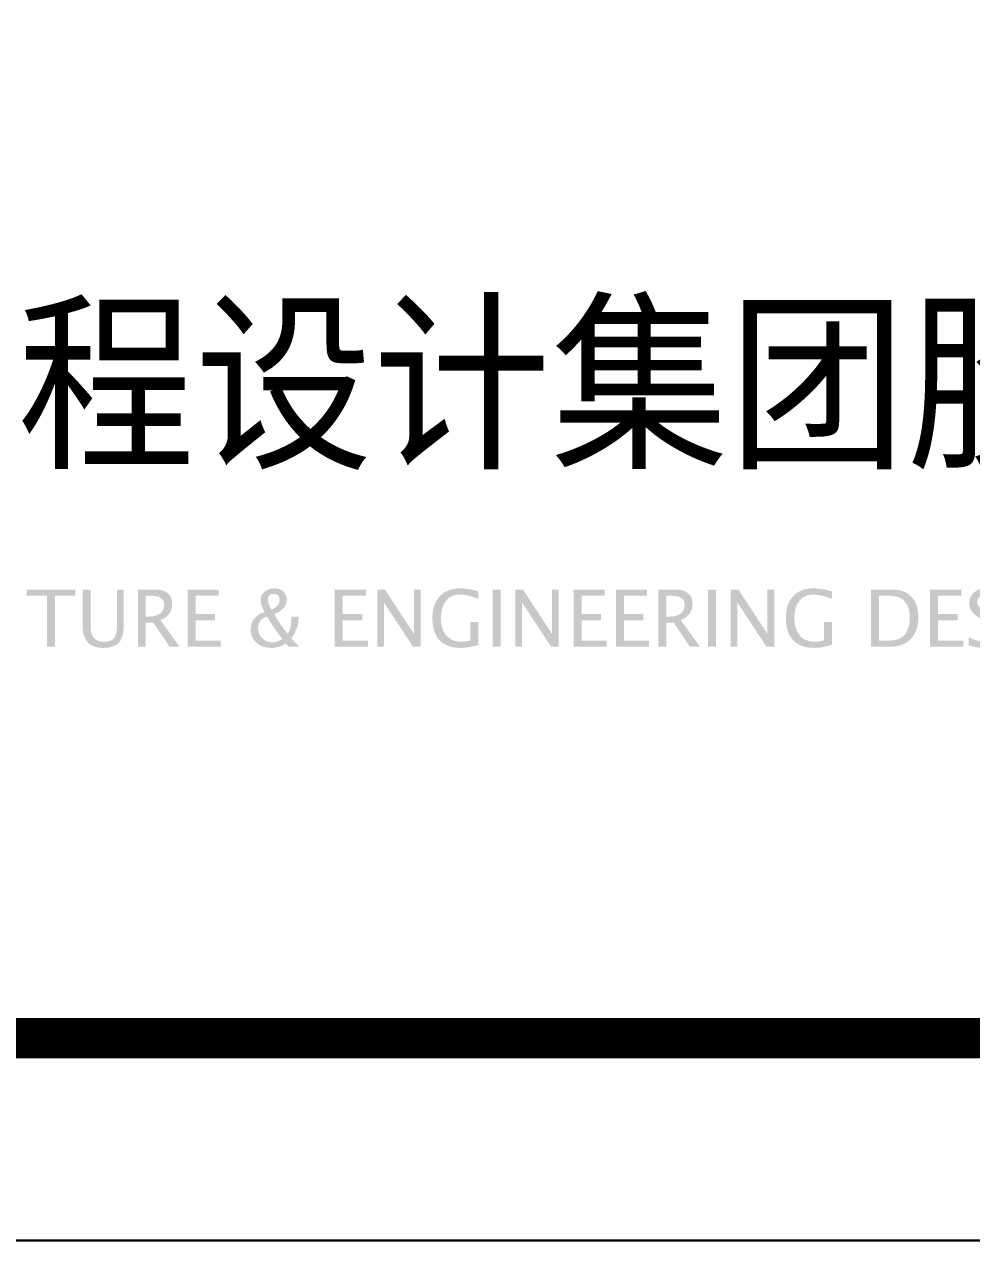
# Model space of a CAD drawing. Extents: x -1988865 to -1884162, y -260022 to -208037.
# Drawn here: x -1979865 to -1976886, y -260022 to -256199 of the extents above; entities that cross this region are included whole.
import ezdxf

# ---------------------------------------------------------------- set-up
doc = ezdxf.new("R2010")
doc.units = 0
doc.header["$LTSCALE"] = 1000
doc.header["$MEASUREMENT"] = 0
for name, color, linetype in [('hordor_标准图框', 7, 'Continuous'), ('tk', 121, 'Continuous'), ('VHSoft_boundary', 7, 'Continuous')]:
    doc.layers.add(name, color=color, linetype=linetype)
doc.styles.add('公司名称', font='msyh.ttf', dxfattribs={"width": 0.8, "height": 3.5})

# ---------------------------------------------------------------- blocks, each defined once
blk = doc.blocks.new('0912-0911-A$C349D7921')
for points in [[(33.392, 1.955), (33.485, 1.955), (33.543, 1.955), (33.58, 1.955), (33.609, 1.955), (33.646, 1.955), (33.704, 1.955), (33.797, 1.955), (33.797, 1.984), (33.797, 2.001), (33.797, 2.012), (33.797, 2.021), (33.797, 2.032), (33.797, 2.05), (33.797, 2.078), (33.574, 2.078), (33.435, 2.078), (33.347, 2.078), (33.277, 2.078), (33.189, 2.078), (33.05, 2.078), (32.827, 2.078), (32.827, 2.05), (32.827, 2.032), (32.827, 2.021), (32.827, 2.012), (32.827, 2.001), (32.827, 1.984), (32.827, 1.955), (32.92, 1.955), (32.978, 1.955), (33.015, 1.955), (33.044, 1.955), (33.081, 1.955), (33.139, 1.955), (33.232, 1.955), (33.232, 1.721), (33.232, 1.575), (33.232, 1.483), (33.232, 1.409), (33.232, 1.316), (33.232, 1.171), (33.232, 0.936), (33.269, 0.936), (33.292, 0.936), (33.306, 0.936), (33.318, 0.936), (33.332, 0.936), (33.355, 0.936), (33.392, 0.936), (33.392, 1.171), (33.392, 1.316), (33.392, 1.409), (33.392, 1.483), (33.392, 1.575), (33.392, 1.721)], [(34.104, 1.694), (34.104, 1.746), (34.104, 1.811), (34.104, 1.913), (34.104, 2.078), (34.067, 2.078), (34.045, 2.078), (34.03, 2.078), (34.018, 2.078), (34.004, 2.078), (33.981, 2.078), (33.944, 2.078), (33.944, 1.913), (33.944, 1.811), (33.944, 1.746), (33.944, 1.694), (33.944, 1.629), (33.944, 1.526), (33.944, 1.361), (33.947, 1.298), (33.953, 1.24), (33.963, 1.186), (33.978, 1.138), (33.997, 1.094), (34.02, 1.055), (34.047, 1.021), (34.078, 0.992), (34.114, 0.968), (34.155, 0.947), (34.2, 0.932), (34.25, 0.92), (34.304, 0.914), (34.363, 0.912), (34.421, 0.914), (34.475, 0.92), (34.523, 0.931), (34.567, 0.946), (34.606, 0.966), (34.641, 0.989), (34.671, 1.018), (34.696, 1.051), (34.718, 1.089), (34.736, 1.132), (34.749, 1.18), (34.759, 1.234), (34.765, 1.293), (34.767, 1.357), (34.767, 1.523), (34.767, 1.626), (34.767, 1.691), (34.767, 1.744), (34.767, 1.809), (34.767, 1.912), (34.767, 2.078), (34.736, 2.078), (34.717, 2.078), (34.705, 2.078), (34.695, 2.078), (34.682, 2.078), (34.663, 2.078), (34.632, 2.078), (34.632, 1.912), (34.632, 1.809), (34.632, 1.743), (34.632, 1.691), (34.632, 1.625), (34.632, 1.522), (34.632, 1.356), (34.631, 1.308), (34.627, 1.264), (34.621, 1.225), (34.613, 1.189), (34.602, 1.158), (34.589, 1.131), (34.574, 1.108), (34.556, 1.088), (34.534, 1.072), (34.509, 1.058), (34.481, 1.048), (34.45, 1.04), (34.415, 1.036), (34.377, 1.034), (34.338, 1.036), (34.302, 1.041), (34.269, 1.049), (34.239, 1.06), (34.213, 1.074), (34.19, 1.092), (34.169, 1.112), (34.152, 1.136), (34.137, 1.164), (34.125, 1.196), (34.116, 1.232), (34.109, 1.271), (34.105, 1.314), (34.104, 1.361), (34.104, 1.526), (34.104, 1.629)], [(36.204, 1.672), (36.204, 1.724), (36.204, 1.758), (36.204, 1.784), (36.204, 1.818), (36.204, 1.87), (36.204, 1.955), (36.311, 1.955), (36.378, 1.955), (36.42, 1.955), (36.454, 1.955), (36.496, 1.955), (36.563, 1.955), (36.67, 1.955), (36.67, 1.984), (36.67, 2.001), (36.67, 2.012), (36.67, 2.021), (36.67, 2.032), (36.67, 2.05), (36.67, 2.078), (36.526, 2.078), (36.437, 2.078), (36.38, 2.078), (36.335, 2.078), (36.278, 2.078), (36.188, 2.078), (36.044, 2.078), (36.044, 1.815), (36.044, 1.652), (36.044, 1.549), (36.044, 1.465), (36.044, 1.362), (36.044, 1.199), (36.044, 0.936), (36.197, 0.936), (36.292, 0.936), (36.352, 0.936), (36.4, 0.936), (36.46, 0.936), (36.555, 0.936), (36.707, 0.936), (36.707, 0.964), (36.707, 0.982), (36.707, 0.993), (36.707, 1.002), (36.707, 1.013), (36.707, 1.031), (36.707, 1.059), (36.591, 1.059), (36.519, 1.059), (36.474, 1.059), (36.437, 1.059), (36.392, 1.059), (36.32, 1.059), (36.204, 1.059), (36.204, 1.152), (36.204, 1.21), (36.204, 1.247), (36.204, 1.276), (36.204, 1.313), (36.204, 1.371), (36.204, 1.464), (36.294, 1.464), (36.35, 1.464), (36.386, 1.464), (36.415, 1.464), (36.45, 1.464), (36.506, 1.464), (36.597, 1.464), (36.597, 1.492), (36.597, 1.51), (36.597, 1.521), (36.597, 1.53), (36.597, 1.541), (36.597, 1.559), (36.597, 1.587), (36.506, 1.587), (36.45, 1.587), (36.415, 1.587), (36.386, 1.587), (36.35, 1.587), (36.294, 1.587), (36.204, 1.587)], [(39.544, 1.541), (39.544, 1.559), (39.544, 1.587), (39.453, 1.587), (39.397, 1.587), (39.362, 1.587), (39.333, 1.587), (39.298, 1.587), (39.241, 1.587), (39.151, 1.587), (39.151, 1.672), (39.151, 1.724), (39.151, 1.758), (39.151, 1.784), (39.151, 1.818), (39.151, 1.87), (39.151, 1.955), (39.258, 1.955), (39.325, 1.955), (39.367, 1.955), (39.401, 1.955), (39.443, 1.955), (39.51, 1.955), (39.617, 1.955), (39.617, 1.984), (39.617, 2.001), (39.617, 2.012), (39.617, 2.021), (39.617, 2.032), (39.617, 2.05), (39.617, 2.078), (39.473, 2.078), (39.384, 2.078), (39.327, 2.078), (39.282, 2.078), (39.225, 2.078), (39.135, 2.078), (38.991, 2.078), (38.991, 1.815), (38.991, 1.652), (38.991, 1.549), (38.991, 1.465), (38.991, 1.362), (38.991, 1.199), (38.991, 0.936), (39.144, 0.936), (39.239, 0.936), (39.299, 0.936), (39.347, 0.936), (39.407, 0.936), (39.502, 0.936), (39.654, 0.936), (39.654, 0.964), (39.654, 0.982), (39.654, 0.993), (39.654, 1.002), (39.654, 1.013), (39.654, 1.031), (39.654, 1.059), (39.538, 1.059), (39.466, 1.059), (39.421, 1.059), (39.384, 1.059), (39.339, 1.059), (39.267, 1.059), (39.151, 1.059), (39.151, 1.152), (39.151, 1.21), (39.151, 1.247), (39.151, 1.276), (39.151, 1.313), (39.151, 1.371), (39.151, 1.464), (39.241, 1.464), (39.298, 1.464), (39.333, 1.464), (39.362, 1.464), (39.397, 1.464), (39.453, 1.464), (39.544, 1.464), (39.544, 1.492), (39.544, 1.51), (39.544, 1.521), (39.544, 1.53)], [(39.994, 2.078), (39.958, 2.078), (39.936, 2.078), (39.922, 2.078), (39.911, 2.078), (39.897, 2.078), (39.874, 2.078), (39.839, 2.078), (39.839, 1.815), (39.839, 1.652), (39.839, 1.549), (39.839, 1.465), (39.839, 1.362), (39.839, 1.199), (39.839, 0.936), (39.87, 0.936), (39.889, 0.936), (39.901, 0.936), (39.911, 0.936), (39.923, 0.936), (39.942, 0.936), (39.974, 0.936), (39.974, 1.14), (39.974, 1.267), (39.974, 1.347), (39.974, 1.411), (39.974, 1.491), (39.974, 1.618), (39.974, 1.822), (40.108, 1.618), (40.191, 1.491), (40.243, 1.411), (40.286, 1.347), (40.338, 1.267), (40.422, 1.14), (40.556, 0.936), (40.591, 0.936), (40.613, 0.936), (40.627, 0.936), (40.639, 0.936), (40.653, 0.936), (40.675, 0.936), (40.71, 0.936), (40.71, 1.199), (40.71, 1.362), (40.71, 1.465), (40.71, 1.549), (40.71, 1.652), (40.71, 1.815), (40.71, 2.078), (40.679, 2.078), (40.66, 2.078), (40.648, 2.078), (40.638, 2.078), (40.626, 2.078), (40.606, 2.078), (40.575, 2.078), (40.575, 1.874), (40.575, 1.747), (40.575, 1.667), (40.575, 1.603), (40.575, 1.523), (40.575, 1.396), (40.575, 1.192), (40.441, 1.396), (40.358, 1.523), (40.306, 1.603), (40.263, 1.667), (40.211, 1.747), (40.128, 1.874)], [(41.124, 1.386), (41.118, 1.444), (41.116, 1.506), (41.118, 1.568), (41.124, 1.626), (41.134, 1.68), (41.149, 1.73), (41.168, 1.776), (41.19, 1.818), (41.217, 1.855), (41.248, 1.888), (41.282, 1.916), (41.32, 1.939), (41.361, 1.957), (41.405, 1.97), (41.453, 1.977), (41.504, 1.98), (41.542, 1.978), (41.584, 1.973), (41.632, 1.964), (41.683, 1.952), (41.739, 1.936), (41.8, 1.917), (41.865, 1.894), (41.865, 1.928), (41.865, 1.949), (41.865, 1.962), (41.865, 1.973), (41.865, 1.986), (41.865, 2.007), (41.865, 2.041), (41.811, 2.058), (41.758, 2.071), (41.706, 2.083), (41.655, 2.091), (41.603, 2.098), (41.553, 2.101), (41.503, 2.103), (41.43, 2.099), (41.361, 2.09), (41.297, 2.074), (41.238, 2.051), (41.184, 2.023), (41.135, 1.987), (41.091, 1.946), (41.052, 1.899), (41.019, 1.846), (40.992, 1.788), (40.971, 1.726), (40.956, 1.658), (40.947, 1.585), (40.944, 1.507), (40.947, 1.428), (40.955, 1.354), (40.97, 1.285), (40.991, 1.222), (41.018, 1.165), (41.05, 1.112), (41.088, 1.066), (41.132, 1.025), (41.181, 0.99), (41.236, 0.962), (41.295, 0.94), (41.36, 0.924), (41.429, 0.915), (41.504, 0.912), (41.549, 0.913), (41.596, 0.916), (41.646, 0.922), (41.697, 0.931), (41.751, 0.941), (41.807, 0.955), (41.865, 0.97), (41.865, 1.075), (41.865, 1.141), (41.865, 1.182), (41.865, 1.215), (41.865, 1.257), (41.865, 1.322), (41.865, 1.427), (41.828, 1.427), (41.805, 1.427), (41.791, 1.427), (41.779, 1.427), (41.765, 1.427), (41.742, 1.427), (41.705, 1.427), (41.705, 1.343), (41.705, 1.291), (41.705, 1.258), (41.705, 1.231), (41.705, 1.199), (41.705, 1.146), (41.705, 1.062), (41.678, 1.055), (41.652, 1.049), (41.627, 1.043), (41.602, 1.039), (41.578, 1.037), (41.554, 1.035), (41.531, 1.034), (41.476, 1.037), (41.425, 1.044), (41.378, 1.057), (41.334, 1.075), (41.294, 1.098), (41.258, 1.125), (41.225, 1.158), (41.196, 1.196), (41.171, 1.237), (41.151, 1.283), (41.136, 1.332)], [(42.307, 1.652), (42.307, 1.815), (42.307, 2.078), (42.27, 2.078), (42.247, 2.078), (42.233, 2.078), (42.221, 2.078), (42.207, 2.078), (42.184, 2.078), (42.147, 2.078), (42.147, 1.815), (42.147, 1.652), (42.147, 1.549), (42.147, 1.465), (42.147, 1.362), (42.147, 1.199), (42.147, 0.936), (42.184, 0.936), (42.207, 0.936), (42.221, 0.936), (42.233, 0.936), (42.247, 0.936), (42.27, 0.936), (42.307, 0.936), (42.307, 1.199), (42.307, 1.362), (42.307, 1.465), (42.307, 1.549)], [(42.757, 2.078), (42.721, 2.078), (42.699, 2.078), (42.685, 2.078), (42.673, 2.078), (42.659, 2.078), (42.637, 2.078), (42.601, 2.078), (42.601, 1.815), (42.601, 1.652), (42.601, 1.549), (42.601, 1.465), (42.601, 1.362), (42.601, 1.199), (42.601, 0.936), (42.632, 0.936), (42.652, 0.936), (42.664, 0.936), (42.674, 0.936), (42.686, 0.936), (42.705, 0.936), (42.736, 0.936), (42.736, 1.14), (42.736, 1.267), (42.736, 1.347), (42.736, 1.411), (42.736, 1.491), (42.736, 1.618), (42.736, 1.822), (42.871, 1.618), (42.954, 1.491), (43.006, 1.411), (43.049, 1.347), (43.101, 1.267), (43.184, 1.14), (43.319, 0.936), (43.354, 0.936), (43.376, 0.936), (43.39, 0.936), (43.402, 0.936), (43.415, 0.936), (43.438, 0.936), (43.473, 0.936), (43.473, 1.199), (43.473, 1.362), (43.473, 1.465), (43.473, 1.549), (43.473, 1.652), (43.473, 1.815), (43.473, 2.078), (43.442, 2.078), (43.423, 2.078), (43.411, 2.078), (43.401, 2.078), (43.389, 2.078), (43.369, 2.078), (43.338, 2.078), (43.338, 1.874), (43.338, 1.747), (43.338, 1.667), (43.338, 1.603), (43.338, 1.523), (43.338, 1.396), (43.338, 1.192), (43.204, 1.396), (43.121, 1.523), (43.069, 1.603), (43.026, 1.667), (42.974, 1.747), (42.891, 1.874)], [(44.394, 1.984), (44.394, 2.001), (44.394, 2.012), (44.394, 2.021), (44.394, 2.032), (44.394, 2.05), (44.394, 2.078), (44.25, 2.078), (44.16, 2.078), (44.104, 2.078), (44.058, 2.078), (44.002, 2.078), (43.912, 2.078), (43.768, 2.078), (43.768, 1.815), (43.768, 1.652), (43.768, 1.549), (43.768, 1.465), (43.768, 1.362), (43.768, 1.199), (43.768, 0.936), (43.921, 0.936), (44.015, 0.936), (44.075, 0.936), (44.124, 0.936), (44.184, 0.936), (44.278, 0.936), (44.431, 0.936), (44.431, 0.964), (44.431, 0.982), (44.431, 0.993), (44.431, 1.002), (44.431, 1.013), (44.431, 1.031), (44.431, 1.059), (44.315, 1.059), (44.243, 1.059), (44.198, 1.059), (44.161, 1.059), (44.115, 1.059), (44.043, 1.059), (43.928, 1.059), (43.928, 1.152), (43.928, 1.21), (43.928, 1.247), (43.928, 1.276), (43.928, 1.313), (43.928, 1.371), (43.928, 1.464), (44.018, 1.464), (44.074, 1.464), (44.11, 1.464), (44.138, 1.464), (44.174, 1.464), (44.23, 1.464), (44.32, 1.464), (44.32, 1.492), (44.32, 1.51), (44.32, 1.521), (44.32, 1.53), (44.32, 1.541), (44.32, 1.559), (44.32, 1.587), (44.23, 1.587), (44.174, 1.587), (44.138, 1.587), (44.11, 1.587), (44.074, 1.587), (44.018, 1.587), (43.928, 1.587), (43.928, 1.672), (43.928, 1.724), (43.928, 1.758), (43.928, 1.784), (43.928, 1.818), (43.928, 1.87), (43.928, 1.955), (44.035, 1.955), (44.102, 1.955), (44.144, 1.955), (44.178, 1.955), (44.22, 1.955), (44.287, 1.955), (44.394, 1.955)], [(45.241, 2.001), (45.241, 2.012), (45.241, 2.021), (45.241, 2.032), (45.241, 2.05), (45.241, 2.078), (45.097, 2.078), (45.008, 2.078), (44.951, 2.078), (44.905, 2.078), (44.849, 2.078), (44.759, 2.078), (44.615, 2.078), (44.615, 1.815), (44.615, 1.652), (44.615, 1.549), (44.615, 1.465), (44.615, 1.362), (44.615, 1.199), (44.615, 0.936), (44.768, 0.936), (44.863, 0.936), (44.923, 0.936), (44.971, 0.936), (45.031, 0.936), (45.126, 0.936), (45.278, 0.936), (45.278, 0.964), (45.278, 0.982), (45.278, 0.993), (45.278, 1.002), (45.278, 1.013), (45.278, 1.031), (45.278, 1.059), (45.162, 1.059), (45.09, 1.059), (45.045, 1.059), (45.008, 1.059), (44.963, 1.059), (44.891, 1.059), (44.775, 1.059), (44.775, 1.152), (44.775, 1.21), (44.775, 1.247), (44.775, 1.276), (44.775, 1.313), (44.775, 1.371), (44.775, 1.464), (44.865, 1.464), (44.921, 1.464), (44.957, 1.464), (44.986, 1.464), (45.021, 1.464), (45.077, 1.464), (45.168, 1.464), (45.168, 1.492), (45.168, 1.51), (45.168, 1.521), (45.168, 1.53), (45.168, 1.541), (45.168, 1.559), (45.168, 1.587), (45.077, 1.587), (45.021, 1.587), (44.986, 1.587), (44.957, 1.587), (44.921, 1.587), (44.865, 1.587), (44.775, 1.587), (44.775, 1.672), (44.775, 1.724), (44.775, 1.758), (44.775, 1.784), (44.775, 1.818), (44.775, 1.87), (44.775, 1.955), (44.882, 1.955), (44.949, 1.955), (44.991, 1.955), (45.025, 1.955), (45.067, 1.955), (45.134, 1.955), (45.241, 1.955), (45.241, 1.984)], [(46.617, 1.815), (46.617, 2.078), (46.58, 2.078), (46.557, 2.078), (46.543, 2.078), (46.531, 2.078), (46.517, 2.078), (46.494, 2.078), (46.457, 2.078), (46.457, 1.815), (46.457, 1.652), (46.457, 1.549), (46.457, 1.465), (46.457, 1.362), (46.457, 1.199), (46.457, 0.936), (46.494, 0.936), (46.517, 0.936), (46.531, 0.936), (46.543, 0.936), (46.557, 0.936), (46.58, 0.936), (46.617, 0.936), (46.617, 1.199), (46.617, 1.362), (46.617, 1.465), (46.617, 1.549), (46.617, 1.652)], [(47.067, 2.078), (47.031, 2.078), (47.009, 2.078), (46.995, 2.078), (46.983, 2.078), (46.969, 2.078), (46.947, 2.078), (46.911, 2.078), (46.911, 1.815), (46.911, 1.652), (46.911, 1.549), (46.911, 1.465), (46.911, 1.362), (46.911, 1.199), (46.911, 0.936), (46.943, 0.936), (46.962, 0.936), (46.974, 0.936), (46.984, 0.936), (46.996, 0.936), (47.015, 0.936), (47.046, 0.936), (47.046, 1.14), (47.046, 1.267), (47.046, 1.347), (47.046, 1.411), (47.046, 1.491), (47.046, 1.618), (47.046, 1.822), (47.181, 1.618), (47.264, 1.491), (47.316, 1.411), (47.359, 1.347), (47.411, 1.267), (47.495, 1.14), (47.629, 0.936), (47.664, 0.936), (47.686, 0.936), (47.7, 0.936), (47.712, 0.936), (47.726, 0.936), (47.748, 0.936), (47.783, 0.936), (47.783, 1.199), (47.783, 1.362), (47.783, 1.465), (47.783, 1.549), (47.783, 1.652), (47.783, 1.815), (47.783, 2.078), (47.752, 2.078), (47.733, 2.078), (47.721, 2.078), (47.711, 2.078), (47.699, 2.078), (47.679, 2.078), (47.648, 2.078), (47.648, 1.874), (47.648, 1.747), (47.648, 1.667), (47.648, 1.603), (47.648, 1.523), (47.648, 1.396), (47.648, 1.192), (47.514, 1.396), (47.431, 1.523), (47.379, 1.603), (47.336, 1.667), (47.284, 1.747), (47.201, 1.874)], [(48.222, 1.73), (48.24, 1.776), (48.263, 1.818), (48.29, 1.855), (48.321, 1.888), (48.355, 1.916), (48.393, 1.939), (48.434, 1.957), (48.478, 1.97), (48.526, 1.977), (48.577, 1.98), (48.615, 1.978), (48.657, 1.973), (48.704, 1.964), (48.756, 1.952), (48.812, 1.936), (48.872, 1.917), (48.937, 1.894), (48.937, 1.928), (48.937, 1.949), (48.937, 1.962), (48.937, 1.973), (48.937, 1.986), (48.937, 2.007), (48.937, 2.041), (48.884, 2.058), (48.831, 2.071), (48.779, 2.083), (48.727, 2.091), (48.676, 2.098), (48.626, 2.101), (48.576, 2.103), (48.502, 2.099), (48.434, 2.09), (48.37, 2.074), (48.311, 2.051), (48.257, 2.023), (48.208, 1.987), (48.164, 1.946), (48.125, 1.899), (48.092, 1.846), (48.065, 1.788), (48.044, 1.726), (48.029, 1.658), (48.02, 1.585), (48.017, 1.507), (48.019, 1.428), (48.028, 1.354), (48.043, 1.285), (48.064, 1.222), (48.09, 1.165), (48.123, 1.112), (48.161, 1.066), (48.205, 1.025), (48.254, 0.99), (48.309, 0.962), (48.368, 0.94), (48.433, 0.924), (48.502, 0.915), (48.577, 0.912), (48.622, 0.913), (48.669, 0.916), (48.719, 0.922), (48.77, 0.931), (48.824, 0.941), (48.88, 0.955), (48.937, 0.97), (48.937, 1.075), (48.937, 1.141), (48.937, 1.182), (48.937, 1.215), (48.937, 1.257), (48.937, 1.322), (48.937, 1.427), (48.901, 1.427), (48.878, 1.427), (48.863, 1.427), (48.852, 1.427), (48.837, 1.427), (48.815, 1.427), (48.778, 1.427), (48.778, 1.343), (48.778, 1.291), (48.778, 1.258), (48.778, 1.231), (48.778, 1.199), (48.778, 1.146), (48.778, 1.062), (48.751, 1.055), (48.725, 1.049), (48.7, 1.043), (48.675, 1.039), (48.651, 1.037), (48.627, 1.035), (48.603, 1.034), (48.549, 1.037), (48.498, 1.044), (48.451, 1.057), (48.407, 1.075), (48.367, 1.098), (48.33, 1.125), (48.298, 1.158), (48.269, 1.196), (48.244, 1.237), (48.224, 1.283), (48.208, 1.332), (48.197, 1.386), (48.191, 1.444), (48.188, 1.506), (48.191, 1.568), (48.197, 1.626), (48.207, 1.68)], [(51.062, 1.955), (51.169, 1.955), (51.236, 1.955), (51.278, 1.955), (51.312, 1.955), (51.354, 1.955), (51.421, 1.955), (51.528, 1.955), (51.528, 1.984), (51.528, 2.001), (51.528, 2.012), (51.528, 2.021), (51.528, 2.032), (51.528, 2.05), (51.528, 2.078), (51.384, 2.078), (51.295, 2.078), (51.238, 2.078), (51.192, 2.078), (51.136, 2.078), (51.046, 2.078), (50.902, 2.078), (50.902, 1.815), (50.902, 1.652), (50.902, 1.549), (50.902, 1.465), (50.902, 1.362), (50.902, 1.199), (50.902, 0.936), (51.055, 0.936), (51.15, 0.936), (51.21, 0.936), (51.258, 0.936), (51.318, 0.936), (51.413, 0.936), (51.565, 0.936), (51.565, 0.964), (51.565, 0.982), (51.565, 0.993), (51.565, 1.002), (51.565, 1.013), (51.565, 1.031), (51.565, 1.059), (51.449, 1.059), (51.377, 1.059), (51.332, 1.059), (51.295, 1.059), (51.25, 1.059), (51.178, 1.059), (51.062, 1.059), (51.062, 1.152), (51.062, 1.21), (51.062, 1.247), (51.062, 1.276), (51.062, 1.313), (51.062, 1.371), (51.062, 1.464), (51.152, 1.464), (51.208, 1.464), (51.244, 1.464), (51.273, 1.464), (51.308, 1.464), (51.364, 1.464), (51.455, 1.464), (51.455, 1.492), (51.455, 1.51), (51.455, 1.521), (51.455, 1.53), (51.455, 1.541), (51.455, 1.559), (51.455, 1.587), (51.364, 1.587), (51.308, 1.587), (51.273, 1.587), (51.244, 1.587), (51.208, 1.587), (51.152, 1.587), (51.062, 1.587), (51.062, 1.672), (51.062, 1.724), (51.062, 1.758), (51.062, 1.784), (51.062, 1.818), (51.062, 1.87)], [(52.089, 1.586), (52.078, 1.592), (52.07, 1.597), (52.065, 1.6), (52.058, 1.604), (52.046, 1.611), (52.028, 1.621), (52, 1.638), (51.975, 1.654), (51.952, 1.67), (51.931, 1.685), (51.914, 1.699), (51.899, 1.713), (51.886, 1.726), (51.876, 1.738), (51.867, 1.752), (51.86, 1.765), (51.855, 1.78), (51.851, 1.795), (51.848, 1.81), (51.848, 1.826), (51.849, 1.844), (51.852, 1.862), (51.857, 1.879), (51.865, 1.894), (51.874, 1.909), (51.886, 1.923), (51.9, 1.936), (51.915, 1.948), (51.932, 1.957), (51.95, 1.966), (51.969, 1.972), (51.989, 1.976), (52.01, 1.979), (52.033, 1.98), (52.059, 1.978), (52.088, 1.974), (52.121, 1.966), (52.158, 1.956), (52.198, 1.942), (52.242, 1.926), (52.29, 1.906), (52.29, 1.94), (52.29, 1.961), (52.29, 1.974), (52.29, 1.985), (52.29, 1.999), (52.29, 2.02), (52.29, 2.053), (52.249, 2.067), (52.209, 2.078), (52.17, 2.087), (52.131, 2.094), (52.093, 2.099), (52.056, 2.102), (52.019, 2.103), (51.978, 2.101), (51.94, 2.096), (51.904, 2.087), (51.87, 2.075), (51.839, 2.059), (51.809, 2.04), (51.781, 2.018), (51.756, 1.993), (51.736, 1.966), (51.718, 1.937), (51.705, 1.906), (51.696, 1.873), (51.69, 1.839), (51.688, 1.802), (51.689, 1.775), (51.693, 1.749), (51.699, 1.723), (51.707, 1.699), (51.718, 1.675), (51.731, 1.653), (51.747, 1.632), (51.766, 1.611), (51.788, 1.589), (51.813, 1.567), (51.842, 1.545), (51.875, 1.522), (51.91, 1.499), (51.95, 1.476), (51.968, 1.465), (51.979, 1.459), (51.986, 1.455), (51.991, 1.451), (51.998, 1.447), (52.009, 1.441), (52.027, 1.431), (52.055, 1.414), (52.08, 1.399), (52.102, 1.383), (52.122, 1.368), (52.139, 1.354), (52.154, 1.34), (52.166, 1.326), (52.176, 1.312), (52.185, 1.298), (52.192, 1.283), (52.197, 1.266), (52.201, 1.249), (52.203, 1.231), (52.204, 1.213), (52.203, 1.19), (52.199, 1.169), (52.193, 1.15), (52.185, 1.131), (52.174, 1.114), (52.161, 1.098), (52.146, 1.083), (52.128, 1.07), (52.109, 1.059), (52.089, 1.05), (52.067, 1.043), (52.044, 1.038), (52.019, 1.035), (51.992, 1.034), (51.955, 1.036), (51.916, 1.041), (51.873, 1.05), (51.828, 1.062), (51.78, 1.078), (51.729, 1.097), (51.676, 1.12), (51.676, 1.083), (51.676, 1.061), (51.676, 1.046), (51.676, 1.035), (51.676, 1.02), (51.676, 0.997), (51.676, 0.961), (51.725, 0.948), (51.772, 0.937), (51.816, 0.928), (51.857, 0.921), (51.896, 0.916), (51.933, 0.913), (51.967, 0.912), (52.016, 0.913), (52.063, 0.919), (52.107, 0.928), (52.148, 0.941), (52.187, 0.957), (52.222, 0.977), (52.255, 1.001), (52.283, 1.028), (52.308, 1.057), (52.328, 1.089), (52.343, 1.123), (52.355, 1.159), (52.361, 1.198), (52.363, 1.239), (52.362, 1.268), (52.359, 1.296), (52.353, 1.323), (52.345, 1.348), (52.335, 1.372), (52.322, 1.396), (52.307, 1.417), (52.289, 1.439), (52.267, 1.461), (52.242, 1.483), (52.214, 1.505), (52.182, 1.528), (52.146, 1.552), (52.107, 1.575)]]:
    blk.add_hatch(color=256).paths.add_polyline_path(points)
h = blk.add_hatch(color=256)
h.paths.add_polyline_path([(35.718, 1.673), (35.732, 1.73), (35.737, 1.793), (35.735, 1.831), (35.73, 1.867), (35.721, 1.9), (35.709, 1.93), (35.692, 1.958), (35.673, 1.983), (35.649, 2.005), (35.623, 2.024), (35.593, 2.041), (35.56, 2.054), (35.524, 2.065), (35.484, 2.072), (35.442, 2.077), (35.396, 2.078), (35.317, 2.078), (35.267, 2.078), (35.236, 2.078), (35.21, 2.078), (35.179, 2.078), (35.129, 2.078), (35.05, 2.078), (35.05, 1.815), (35.05, 1.652), (35.05, 1.549), (35.05, 1.465), (35.05, 1.362), (35.05, 1.199), (35.05, 0.936), (35.086, 0.936), (35.109, 0.936), (35.124, 0.936), (35.135, 0.936), (35.15, 0.936), (35.172, 0.936), (35.209, 0.936), (35.209, 1.046), (35.209, 1.115), (35.209, 1.158), (35.209, 1.193), (35.209, 1.236), (35.209, 1.305), (35.209, 1.415), (35.244, 1.415), (35.266, 1.415), (35.28, 1.415), (35.291, 1.415), (35.304, 1.415), (35.326, 1.415), (35.361, 1.415), (35.436, 1.305), (35.482, 1.236), (35.512, 1.193), (35.536, 1.158), (35.565, 1.115), (35.611, 1.046), (35.686, 0.936), (35.732, 0.936), (35.76, 0.936), (35.778, 0.936), (35.793, 0.936), (35.811, 0.936), (35.839, 0.936), (35.885, 0.936), (35.797, 1.058), (35.742, 1.134), (35.708, 1.182), (35.68, 1.221), (35.646, 1.269), (35.591, 1.345), (35.503, 1.467), (35.565, 1.497), (35.618, 1.533), (35.661, 1.574), (35.694, 1.621)])
h.paths.add_polyline_path([(35.209, 1.694), (35.209, 1.731), (35.209, 1.762), (35.209, 1.799), (35.209, 1.859), (35.209, 1.955), (35.233, 1.955), (35.248, 1.955), (35.258, 1.955), (35.265, 1.955), (35.275, 1.955), (35.29, 1.955), (35.314, 1.955), (35.384, 1.952), (35.443, 1.941), (35.492, 1.923), (35.529, 1.897), (35.556, 1.865), (35.572, 1.825), (35.578, 1.778), (35.571, 1.714), (35.552, 1.66), (35.52, 1.616), (35.475, 1.582), (35.417, 1.557), (35.347, 1.543), (35.263, 1.538), (35.251, 1.538), (35.243, 1.538), (35.238, 1.538), (35.234, 1.538), (35.229, 1.538), (35.222, 1.538), (35.209, 1.538), (35.209, 1.634)], flags=16)
h = blk.add_hatch(color=256)
h.paths.add_polyline_path([(37.848, 1.615), (37.905, 1.653), (37.951, 1.694), (37.987, 1.736), (38.013, 1.78), (38.028, 1.826), (38.033, 1.874), (38.032, 1.901), (38.028, 1.928), (38.02, 1.952), (38.01, 1.976), (37.997, 1.998), (37.981, 2.019), (37.962, 2.038), (37.941, 2.055), (37.918, 2.07), (37.893, 2.081), (37.867, 2.091), (37.84, 2.097), (37.811, 2.101), (37.78, 2.103), (37.748, 2.101), (37.717, 2.097), (37.688, 2.09), (37.66, 2.08), (37.634, 2.067), (37.609, 2.052), (37.586, 2.033), (37.564, 2.013), (37.546, 1.991), (37.532, 1.968), (37.52, 1.943), (37.512, 1.918), (37.507, 1.891), (37.505, 1.863), (37.507, 1.835), (37.512, 1.806), (37.52, 1.775), (37.531, 1.742), (37.545, 1.707), (37.562, 1.67), (37.583, 1.631), (37.51, 1.601), (37.449, 1.564), (37.398, 1.52), (37.359, 1.47), (37.331, 1.412), (37.315, 1.348), (37.309, 1.276), (37.311, 1.232), (37.318, 1.19), (37.33, 1.15), (37.346, 1.113), (37.367, 1.078), (37.393, 1.045), (37.423, 1.014), (37.457, 0.987), (37.494, 0.964), (37.533, 0.945), (37.575, 0.93), (37.619, 0.92), (37.666, 0.914), (37.715, 0.912), (37.762, 0.913), (37.808, 0.919), (37.851, 0.928), (37.893, 0.942), (37.933, 0.959), (37.972, 0.979), (38.009, 1.004), (38.021, 0.988), (38.029, 0.979), (38.035, 0.972), (38.039, 0.967), (38.044, 0.961), (38.052, 0.952), (38.065, 0.936), (38.114, 0.936), (38.145, 0.936), (38.164, 0.936), (38.18, 0.936), (38.199, 0.936), (38.23, 0.936), (38.279, 0.936), (38.254, 0.96), (38.23, 0.984), (38.206, 1.008), (38.184, 1.032), (38.162, 1.057), (38.141, 1.082), (38.12, 1.107), (38.159, 1.16), (38.192, 1.216), (38.219, 1.275), (38.24, 1.336), (38.255, 1.401), (38.264, 1.468), (38.267, 1.538), (38.233, 1.538), (38.212, 1.538), (38.198, 1.538), (38.188, 1.538), (38.174, 1.538), (38.153, 1.538), (38.119, 1.538), (38.12, 1.525), (38.12, 1.517), (38.12, 1.512), (38.12, 1.508), (38.12, 1.503), (38.12, 1.494), (38.12, 1.482), (38.119, 1.431), (38.114, 1.383), (38.107, 1.339), (38.097, 1.299), (38.085, 1.262), (38.069, 1.228), (38.05, 1.198), (38.007, 1.249), (37.966, 1.301), (37.926, 1.354), (37.887, 1.408), (37.851, 1.464), (37.815, 1.52), (37.782, 1.578)])
h.paths.add_polyline_path([(37.634, 1.541), (37.676, 1.47), (37.719, 1.402), (37.762, 1.336), (37.807, 1.271), (37.851, 1.209), (37.896, 1.149), (37.942, 1.091), (37.914, 1.073), (37.886, 1.057), (37.857, 1.045), (37.828, 1.035), (37.799, 1.028), (37.769, 1.023), (37.738, 1.022), (37.705, 1.024), (37.674, 1.029), (37.644, 1.038), (37.615, 1.05), (37.588, 1.065), (37.563, 1.084), (37.538, 1.107), (37.517, 1.131), (37.498, 1.158), (37.483, 1.186), (37.471, 1.215), (37.463, 1.246), (37.458, 1.278), (37.456, 1.312), (37.46, 1.355), (37.471, 1.395), (37.489, 1.432), (37.514, 1.464), (37.547, 1.494), (37.587, 1.519)], flags=16)
h.paths.add_polyline_path([(37.726, 1.674), (37.706, 1.708), (37.69, 1.739), (37.677, 1.769), (37.666, 1.798), (37.659, 1.824), (37.654, 1.849), (37.653, 1.873), (37.655, 1.904), (37.662, 1.931), (37.674, 1.953), (37.691, 1.97), (37.712, 1.982), (37.738, 1.99), (37.769, 1.992), (37.8, 1.99), (37.826, 1.982), (37.848, 1.97), (37.865, 1.953), (37.877, 1.932), (37.884, 1.905), (37.886, 1.873), (37.883, 1.839), (37.873, 1.806), (37.857, 1.776), (37.834, 1.748), (37.804, 1.721), (37.768, 1.697)], flags=16)
h = blk.add_hatch(color=256)
h.paths.add_polyline_path([(46.062, 2.005), (46.036, 2.024), (46.006, 2.041), (45.973, 2.054), (45.937, 2.065), (45.897, 2.072), (45.855, 2.077), (45.809, 2.078), (45.729, 2.078), (45.68, 2.078), (45.649, 2.078), (45.623, 2.078), (45.592, 2.078), (45.542, 2.078), (45.462, 2.078), (45.462, 1.815), (45.462, 1.652), (45.462, 1.549), (45.462, 1.465), (45.462, 1.362), (45.462, 1.199), (45.462, 0.936), (45.499, 0.936), (45.522, 0.936), (45.536, 0.936), (45.548, 0.936), (45.563, 0.936), (45.585, 0.936), (45.622, 0.936), (45.622, 1.046), (45.622, 1.115), (45.622, 1.158), (45.622, 1.193), (45.622, 1.236), (45.622, 1.305), (45.622, 1.415), (45.657, 1.415), (45.679, 1.415), (45.693, 1.415), (45.704, 1.415), (45.717, 1.415), (45.739, 1.415), (45.774, 1.415), (45.849, 1.305), (45.895, 1.236), (45.925, 1.193), (45.948, 1.158), (45.978, 1.115), (46.024, 1.046), (46.099, 0.936), (46.145, 0.936), (46.173, 0.936), (46.191, 0.936), (46.205, 0.936), (46.223, 0.936), (46.252, 0.936), (46.297, 0.936), (46.21, 1.058), (46.155, 1.134), (46.121, 1.182), (46.093, 1.221), (46.058, 1.269), (46.004, 1.345), (45.916, 1.467), (45.978, 1.497), (46.031, 1.533), (46.074, 1.574), (46.107, 1.621), (46.131, 1.673), (46.145, 1.73), (46.15, 1.793), (46.148, 1.831), (46.143, 1.867), (46.134, 1.9), (46.121, 1.93), (46.105, 1.958), (46.086, 1.983)])
h.paths.add_polyline_path([(45.622, 1.955), (45.646, 1.955), (45.661, 1.955), (45.671, 1.955), (45.678, 1.955), (45.688, 1.955), (45.703, 1.955), (45.727, 1.955), (45.797, 1.952), (45.856, 1.941), (45.904, 1.923), (45.942, 1.897), (45.969, 1.865), (45.985, 1.825), (45.99, 1.778), (45.984, 1.714), (45.965, 1.66), (45.933, 1.616), (45.888, 1.582), (45.83, 1.557), (45.759, 1.543), (45.676, 1.538), (45.664, 1.538), (45.656, 1.538), (45.651, 1.538), (45.647, 1.538), (45.642, 1.538), (45.634, 1.538), (45.622, 1.538), (45.622, 1.634), (45.622, 1.694), (45.622, 1.731), (45.622, 1.762), (45.622, 1.799), (45.622, 1.859)], flags=16)
h = blk.add_hatch(color=256)
h.paths.add_polyline_path([(50.549, 1.912), (50.527, 1.937), (50.504, 1.959), (50.479, 1.98), (50.454, 1.998), (50.427, 2.014), (50.399, 2.028), (50.37, 2.04), (50.339, 2.05), (50.306, 2.059), (50.27, 2.066), (50.231, 2.071), (50.19, 2.075), (50.145, 2.077), (50.099, 2.078), (50.012, 2.078), (49.959, 2.078), (49.925, 2.078), (49.897, 2.078), (49.863, 2.078), (49.81, 2.078), (49.723, 2.078), (49.723, 1.815), (49.723, 1.652), (49.723, 1.549), (49.723, 1.465), (49.723, 1.362), (49.723, 1.199), (49.723, 0.936), (49.81, 0.936), (49.864, 0.936), (49.898, 0.936), (49.926, 0.936), (49.96, 0.936), (50.014, 0.936), (50.101, 0.936), (50.176, 0.939), (50.246, 0.949), (50.31, 0.965), (50.37, 0.987), (50.425, 1.016), (50.475, 1.051), (50.52, 1.093), (50.56, 1.14), (50.593, 1.193), (50.62, 1.251), (50.642, 1.314), (50.657, 1.382), (50.666, 1.455), (50.669, 1.534), (50.666, 1.599), (50.659, 1.661), (50.647, 1.718), (50.63, 1.772), (50.608, 1.823), (50.581, 1.869)])
h.paths.add_polyline_path([(49.883, 1.955), (49.913, 1.955), (49.932, 1.955), (49.944, 1.955), (49.954, 1.955), (49.966, 1.955), (49.984, 1.955), (50.015, 1.955), (50.06, 1.955), (50.102, 1.953), (50.14, 1.951), (50.175, 1.947), (50.207, 1.942), (50.235, 1.936), (50.26, 1.93), (50.283, 1.921), (50.305, 1.911), (50.326, 1.899), (50.346, 1.886), (50.365, 1.87), (50.383, 1.853), (50.4, 1.834), (50.426, 1.799), (50.448, 1.761), (50.465, 1.72), (50.479, 1.675), (50.489, 1.626), (50.495, 1.574), (50.497, 1.519), (50.495, 1.459), (50.489, 1.404), (50.479, 1.351), (50.465, 1.303), (50.447, 1.258), (50.425, 1.216), (50.399, 1.178), (50.37, 1.146), (50.336, 1.12), (50.297, 1.098), (50.252, 1.081), (50.203, 1.069), (50.148, 1.061), (50.088, 1.059), (50.041, 1.059), (50.011, 1.059), (49.993, 1.059), (49.978, 1.059), (49.959, 1.059), (49.93, 1.059), (49.883, 1.059), (49.883, 1.265), (49.883, 1.393), (49.883, 1.474), (49.883, 1.54), (49.883, 1.621), (49.883, 1.749)], flags=16)
at = {"style": '公司名称', "width": 0.92}
blk.add_text('厦门合立道工程设计集团股份有限公司', height=2.835, dxfattribs=at).set_placement((11.292, 4.793))
blk = doc.blocks.new('0912-0911-sdgrtyrty')
at = {"layer": 'hordor_标准图框'}
blk.add_line((-149243, -1677842), (270657, -1677842), dxfattribs=at)
at = {"layer": 'hordor_标准图框', "linetype": 'Continuous', "ltscale": 1.4, "const_width": 1000}
blk.add_lwpolyline([(-124343, -1386328), (-124343, -1672842), (265657, -1672842), (265657, -1385842), (-124842, -1385842)], dxfattribs=at)
at = {"layer": 'VHSoft_boundary'}
blk.add_lwpolyline([(-149343, -1380842), (270657, -1380842), (270657, -1677842), (-149343, -1677842)], close=True, dxfattribs=at)
at = {"layer": 'hordor_标准图框', "linetype": 'Continuous', "ltscale": 1.4, "xscale": 1234.567900378764, "yscale": 1234.567900378764, "zscale": 1234.567900378764}
blk.add_blockref('0912-0911-A$C349D7921', (-119087, -1664327), dxfattribs=at)
blk = doc.blocks.new('0912-0911-vbmhf')
at = {"layer": 'tk', "color": 0, "xscale": 0.0999999971622562, "yscale": 0.0999999971622562, "zscale": 0.0999999971622562}
blk.add_blockref('0912-0911-sdgrtyrty', (102354.3, 264793.1), dxfattribs=at)

msp = doc.modelspace()

# ---------------------------------------------------------------- block references
at = {"xscale": 1.272593102947569, "yscale": 1.272593102947569, "zscale": 1.272593102947569}
msp.add_blockref('0912-0911-vbmhf', (-2100114.8, -383474.6), dxfattribs=at)

doc.saveas('drawing.dxf')
